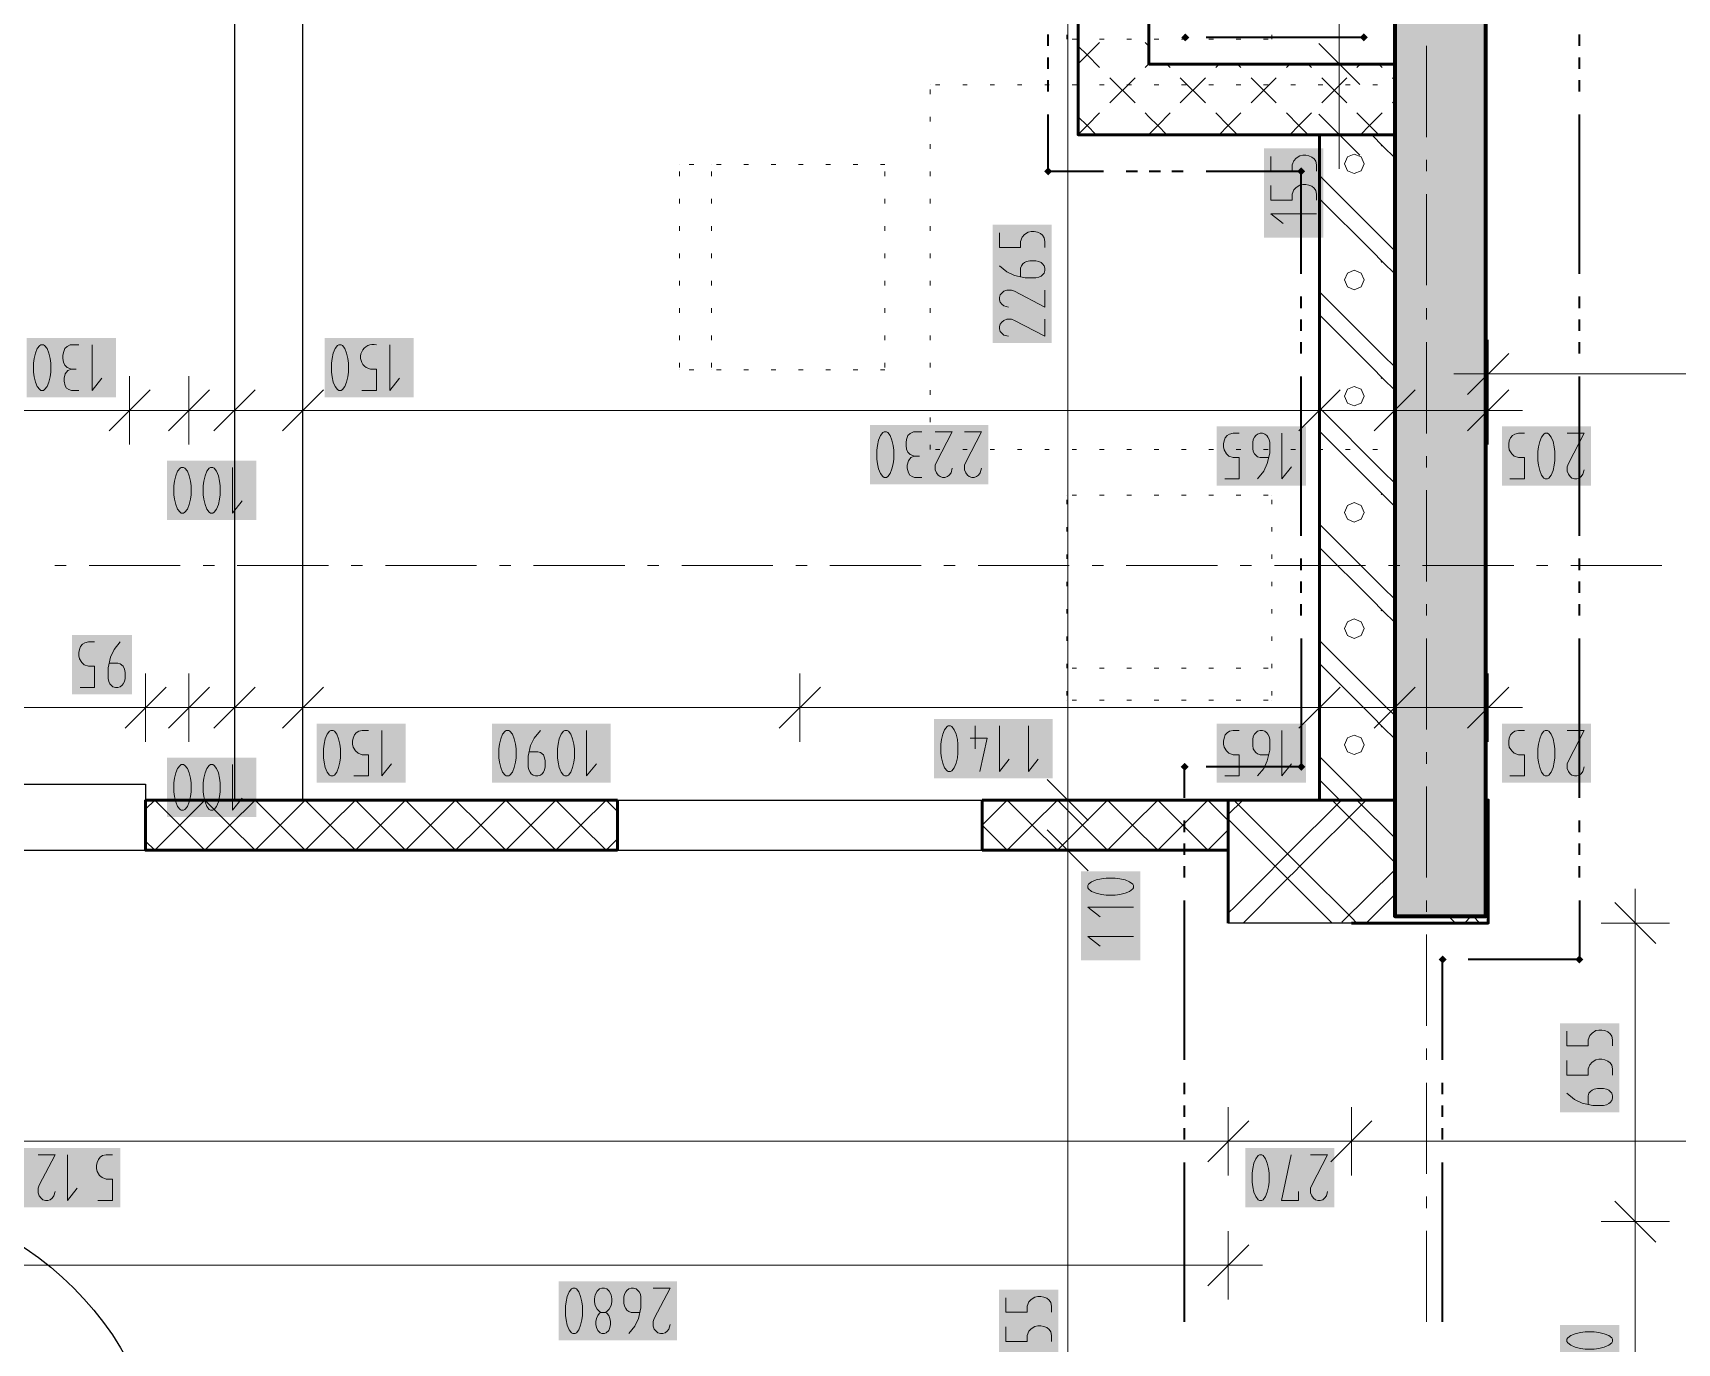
# Model space of a CAD drawing. Header units: millimetres. Extents: x 0 to 594, y 0 to 420.
# Drawn here: x 95.36 to 132.33, y 209.45 to 238.92 of the extents above; entities that cross this region are included whole.
import ezdxf

# ---------------------------------------------------------------- set-up
doc = ezdxf.new("R2010")
doc.units = ezdxf.units.MM
doc.header["$LTSCALE"] = 8
for name, color, linetype in [('PDF_Dvere', 7, 'Continuous'), ('PDF_Instalacni prizdivka do 1m', 7, 'Continuous'), ('PDF_Instalacni prizdivky', 7, 'Continuous'), ('PDF_Koty delkove', 7, 'Continuous'), ('PDF_Kuchyne', 7, 'Continuous'), ('PDF_Nabytek', 7, 'Continuous'), ('PDF_Osy hlavni', 7, 'Continuous'), ('PDF_Pozarni useky', 7, 'Continuous'), ('PDF_Pricky CP', 7, 'Continuous'), ('PDF_Pricky zdene', 7, 'Continuous'), ('PDF_Sanita', 7, 'Continuous'), ('PDF_Steny akusticke', 7, 'Continuous'), ('PDF_Steny obvodove nosne', 7, 'Continuous')]:
    doc.layers.add(name, color=color, linetype=linetype)

msp = doc.modelspace()

# ---------------------------------------------------------------- linework, layer by layer
at = {"layer": 'PDF_Dvere', "lineweight": 25}
msp.add_lwpolyline([(91.243, 205.621), (91.197, 205.621), (91.197, 212.796, -0.414213), (98.372, 205.621), (97.854, 205.621)], format="xyb", dxfattribs=at)
at = {"layer": 'PDF_Instalacni prizdivka do 1m', "lineweight": 25}
msp.add_lwpolyline([(99.893, 244.878), (99.893, 221.662), (101.431, 221.662), (101.431, 244.878)], close=True, dxfattribs=at)
at = {"layer": 'PDF_Instalacni prizdivky', "lineweight": 50}
msp.add_lwpolyline([(125.979, 221.662), (125.979, 236.627), (124.288, 236.627), (124.288, 221.662)], close=True, dxfattribs=at)
at = {"layer": 'PDF_Instalacni prizdivky', "lineweight": 9}
for points in [[(125.723, 236.366), (125.462, 236.627)], [(125.979, 236.11), (125.723, 236.366)], [(125.07, 236.193), (124.915, 236.129), (124.85, 235.974), (124.915, 235.819), (125.07, 235.754), (125.225, 235.819), (125.289, 235.974), (125.225, 236.129), (125.07, 236.193)], [(125.979, 234.019), (125.723, 234.275), (124.288, 235.71)], [(125.462, 234.014), (124.288, 235.187)], [(125.723, 233.752), (125.462, 234.014)], [(125.979, 233.496), (125.723, 233.752)], [(125.979, 231.405), (125.723, 231.661), (124.288, 233.096)], [(125.462, 231.4), (124.288, 232.573)], [(125.723, 231.138), (125.462, 231.4)], [(125.979, 230.882), (125.723, 231.138)], [(125.979, 228.791), (125.723, 229.047), (124.288, 230.482)], [(125.462, 228.786), (124.288, 229.96)], [(125.723, 228.525), (125.462, 228.786)], [(125.979, 228.269), (125.723, 228.525)], [(125.979, 226.178), (125.723, 226.434), (124.288, 227.869)], [(125.462, 226.172), (124.288, 227.346)], [(125.723, 225.911), (125.462, 226.172)], [(125.979, 225.655), (125.723, 225.911)], [(125.979, 223.564), (125.723, 223.82), (124.288, 225.255)], [(125.462, 223.559), (124.288, 224.732)], [(125.723, 223.297), (125.462, 223.559)], [(125.979, 223.041), (125.723, 223.297)], [(125.267, 221.662), (124.288, 222.641)], [(124.744, 221.662), (124.288, 222.119)]]:
    msp.add_lwpolyline(points, dxfattribs=at)
for points in [[(125.07, 233.58), (124.915, 233.515), (124.85, 233.36), (124.915, 233.205), (125.07, 233.141), (125.225, 233.205), (125.289, 233.36), (125.225, 233.515)], [(125.07, 230.966), (124.915, 230.902), (124.85, 230.746), (124.915, 230.591), (125.07, 230.527), (125.225, 230.591), (125.289, 230.746), (125.225, 230.902)], [(125.07, 228.352), (124.915, 228.288), (124.85, 228.133), (124.915, 227.977), (125.07, 227.913), (125.225, 227.977), (125.289, 228.133), (125.225, 228.288)], [(125.07, 225.739), (124.915, 225.674), (124.85, 225.519), (124.915, 225.364), (125.07, 225.299), (125.225, 225.364), (125.289, 225.519), (125.225, 225.674)], [(125.07, 223.125), (124.915, 223.06), (124.85, 222.905), (124.915, 222.75), (125.07, 222.686), (125.225, 222.75), (125.289, 222.905), (125.225, 223.06)]]:
    msp.add_lwpolyline(points, close=True, dxfattribs=at)
at = {"layer": 'PDF_Instalacni prizdivky', "lineweight": 9, "transparency": 33554559}
for points in [[(125.684, 236.361), (125.661, 236.384), (125.707, 236.384), (125.684, 236.407)], [(125.684, 233.747), (125.661, 233.771), (125.707, 233.771), (125.684, 233.794)], [(125.684, 231.134), (125.661, 231.157), (125.707, 231.157), (125.684, 231.18)], [(125.684, 228.52), (125.661, 228.543), (125.707, 228.543), (125.684, 228.566)], [(125.684, 225.906), (125.661, 225.929), (125.707, 225.929), (125.684, 225.952)], [(125.684, 223.293), (125.661, 223.316), (125.707, 223.316), (125.684, 223.339)]]:
    msp.add_solid(points, dxfattribs=at)
at = {"layer": 'PDF_Koty delkove', "lineweight": 18}
for points in [[(124.734, 236.627), (124.734, 238.216), (124.734, 246.416), (124.734, 248.876), (124.734, 254.36), (124.734, 255.948)], [(118.628, 141.969), (118.628, 159.753), (118.628, 161.916), (118.628, 164.553), (118.628, 165.806), (118.628, 168.065), (118.628, 169.31), (118.628, 170.823), (118.628, 173.437), (118.628, 180.15), (118.628, 182.2), (118.628, 182.508), (118.628, 184.353), (118.628, 201.265), (118.628, 203.11), (118.628, 203.418), (118.628, 205.468), (118.628, 205.621), (118.628, 220.535), (118.628, 221.662), (118.628, 244.878)], [(125.195, 237.755), (124.273, 238.677)], [(125.503, 238.216), (124.734, 238.216), (123.965, 238.216)], [(125.195, 236.166), (124.273, 237.089)], [(125.503, 236.627), (124.734, 236.627), (123.965, 236.627)], [(124.734, 236.627), (124.734, 235.859)], [(123.197, 236.139), (123.197, 235.811), (123.674, 235.811), (123.674, 235.948), (123.709, 236.043), (123.76, 236.098), (123.846, 236.152), (123.913, 236.166), (123.982, 236.166), (124.051, 236.152), (124.118, 236.125), (124.169, 236.084), (124.204, 236.03), (124.222, 235.948), (124.222, 235.811)], [(123.197, 235.482), (123.197, 235.154), (123.674, 235.154), (123.674, 235.291), (123.709, 235.386), (123.76, 235.441), (123.846, 235.495), (123.913, 235.509), (123.982, 235.509), (124.051, 235.495), (124.118, 235.468), (124.169, 235.427), (124.204, 235.373), (124.222, 235.291), (124.222, 235.154)], [(124.222, 234.852), (123.197, 234.852), (123.469, 234.634)], [(117.091, 234.421), (117.091, 234.092), (117.568, 234.092), (117.568, 234.229), (117.603, 234.325), (117.654, 234.38), (117.739, 234.434), (117.807, 234.448), (117.876, 234.448), (117.944, 234.434), (118.012, 234.407), (118.063, 234.366), (118.098, 234.312), (118.116, 234.229), (118.116, 234.092)], [(117.568, 233.435), (117.568, 233.627), (117.586, 233.682), (117.619, 233.723), (117.654, 233.75), (117.704, 233.777), (117.773, 233.791), (117.91, 233.791), (117.978, 233.777), (118.029, 233.75), (118.063, 233.723), (118.098, 233.682), (118.116, 233.627), (118.116, 233.572), (118.098, 233.517), (118.063, 233.476), (118.029, 233.449), (117.978, 233.421), (117.91, 233.407), (117.671, 233.407), (117.432, 233.462), (117.261, 233.545), (117.091, 233.682)], [(118.116, 233.134), (118.116, 232.75), (117.432, 233.107), (117.363, 233.134), (117.261, 233.134), (117.193, 233.107), (117.142, 233.066), (117.107, 233.025), (117.091, 232.97), (117.091, 232.915), (117.107, 232.86), (117.142, 232.819), (117.193, 232.778), (117.295, 232.75)], [(118.116, 232.477), (118.116, 232.093), (117.432, 232.45), (117.363, 232.477), (117.261, 232.477), (117.193, 232.45), (117.142, 232.409), (117.107, 232.368), (117.091, 232.313), (117.091, 232.258), (117.107, 232.203), (117.142, 232.162), (117.193, 232.121), (117.295, 232.093)], [(96.39, 231.902), (96.198, 231.902), (96.13, 231.867), (96.075, 231.816), (96.048, 231.731)], [(96.691, 231.902), (96.691, 230.877), (96.91, 231.15)], [(103.387, 231.902), (103.387, 230.877), (103.605, 231.15)], [(128.081, 232.015), (128.081, 231.246), (128.081, 230.477)], [(96.048, 231.731), (96.034, 231.662), (96.034, 231.594), (96.048, 231.509), (96.075, 231.441), (96.13, 231.39), (96.225, 231.355)], [(128.542, 231.707), (127.619, 230.785)], [(96.39, 230.877), (96.225, 230.877), (96.17, 230.894), (96.116, 230.929), (96.088, 230.98), (96.061, 231.081), (96.061, 231.15), (96.088, 231.252), (96.143, 231.321), (96.225, 231.355), (96.335, 231.355)], [(97.536, 231.194), (97.536, 230.425), (97.536, 229.657)], [(98.868, 231.194), (98.868, 230.425), (98.868, 229.657)], [(99.893, 231.194), (99.893, 230.425), (99.893, 229.657)], [(101.431, 231.194), (101.431, 230.425), (101.431, 229.657)], [(124.288, 231.194), (124.288, 230.425), (124.288, 229.657)], [(125.979, 231.194), (125.979, 230.425), (125.979, 229.657)], [(128.081, 231.246), (127.312, 231.246)], [(290.798, 231.246), (281.778, 231.246), (279.164, 231.246), (268.043, 231.246), (260.561, 231.246), (182.866, 231.246), (175.384, 231.246), (167.492, 231.246), (157.447, 231.246), (155.96, 231.246), (128.081, 231.246)], [(128.081, 231.194), (128.081, 230.425), (128.081, 229.657)], [(97.997, 230.887), (97.075, 229.964)], [(99.33, 230.887), (98.407, 229.964)], [(100.355, 230.887), (99.432, 229.964)], [(101.892, 230.887), (100.97, 229.964)], [(124.749, 230.887), (123.827, 229.964)], [(126.441, 230.887), (125.518, 229.964)], [(128.542, 230.887), (127.619, 229.964)], [(101.431, 230.425), (99.893, 230.425), (98.868, 230.425), (97.536, 230.425), (82.059, 230.425), (69.707, 230.425), (67.452, 230.425), (65.966, 230.425)], [(101.431, 230.425), (116.002, 230.425), (123.063, 230.425), (124.288, 230.425), (124.615, 230.425), (125.979, 230.425), (128.081, 230.425), (128.849, 230.425)], [(115.347, 229.946), (115.156, 229.946), (115.088, 229.911), (115.033, 229.86), (115.006, 229.775), (114.992, 229.706), (114.992, 229.637), (115.006, 229.552), (115.033, 229.485), (115.088, 229.433), (115.183, 229.399)], [(115.649, 229.946), (116.032, 229.946), (115.676, 229.262), (115.649, 229.194), (115.649, 229.091), (115.676, 229.023), (115.717, 228.972), (115.758, 228.937), (115.813, 228.921), (115.867, 228.921), (115.922, 228.937), (115.963, 228.972), (116.004, 229.023), (116.032, 229.125)], [(116.306, 229.946), (116.689, 229.946), (116.333, 229.262), (116.306, 229.194), (116.306, 229.091), (116.333, 229.023), (116.374, 228.972), (116.415, 228.937), (116.47, 228.921), (116.524, 228.921), (116.579, 228.937), (116.62, 228.972), (116.662, 229.023), (116.689, 229.125)], [(122.156, 228.888), (122.485, 228.888), (122.485, 229.365), (122.348, 229.365), (122.253, 229.4), (122.197, 229.452), (122.143, 229.537), (122.129, 229.604), (122.129, 229.673), (122.143, 229.742), (122.17, 229.809), (122.211, 229.861), (122.266, 229.895), (122.348, 229.913), (122.485, 229.913)], [(123.142, 229.365), (122.951, 229.365), (122.896, 229.383), (122.855, 229.417), (122.827, 229.452), (122.8, 229.502), (122.786, 229.57), (122.786, 229.707), (122.8, 229.775), (122.827, 229.827), (122.855, 229.861), (122.896, 229.895), (122.951, 229.913)], [(122.951, 229.913), (123.005, 229.913), (123.06, 229.895), (123.101, 229.861), (123.128, 229.827), (123.156, 229.775), (123.17, 229.707), (123.17, 229.468), (123.115, 229.229), (123.033, 229.058), (122.896, 228.888)], [(123.443, 229.913), (123.443, 228.888), (123.662, 229.16)], [(128.569, 228.888), (128.897, 228.888), (128.897, 229.365), (128.76, 229.365), (128.665, 229.4), (128.61, 229.452), (128.556, 229.537), (128.542, 229.604), (128.542, 229.673), (128.556, 229.742), (128.583, 229.809), (128.624, 229.861), (128.678, 229.895), (128.76, 229.913), (128.897, 229.913)], [(129.213, 229.195), (129.24, 229.075), (129.281, 228.973), (129.335, 228.904), (129.363, 228.888), (129.417, 228.888), (129.445, 228.904), (129.499, 228.973), (129.54, 229.075), (129.568, 229.195), (129.582, 229.297), (129.582, 229.502), (129.568, 229.604), (129.54, 229.724), (129.499, 229.827), (129.445, 229.895), (129.417, 229.913), (129.363, 229.913), (129.335, 229.895), (129.281, 229.827), (129.24, 229.724), (129.213, 229.604), (129.199, 229.502)], [(129.856, 229.913), (130.239, 229.913), (129.883, 229.229), (129.856, 229.16), (129.856, 229.058), (129.883, 228.99), (129.924, 228.939), (129.965, 228.904), (130.02, 228.888), (130.074, 228.888), (130.129, 228.904), (130.17, 228.939), (130.211, 228.99), (130.239, 229.092)], [(115.347, 228.921), (115.183, 228.921), (115.128, 228.937), (115.074, 228.972), (115.046, 229.023), (115.019, 229.125), (115.019, 229.194), (115.046, 229.296), (115.101, 229.365), (115.183, 229.399), (115.292, 229.399)], [(129.199, 229.502), (129.199, 229.297), (129.213, 229.195)], [(99.559, 228.836), (99.531, 228.955), (99.49, 229.058), (99.435, 229.127), (99.407, 229.144), (99.353, 229.144), (99.325, 229.127), (99.271, 229.058), (99.23, 228.955), (99.203, 228.836), (99.189, 228.733)], [(99.189, 228.733), (99.189, 228.528), (99.203, 228.427), (99.23, 228.307), (99.271, 228.204), (99.325, 228.135), (99.353, 228.119), (99.407, 228.119), (99.435, 228.135), (99.49, 228.204), (99.531, 228.307), (99.559, 228.427), (99.573, 228.528), (99.573, 228.733), (99.559, 228.836)], [(99.846, 229.144), (99.846, 228.119), (100.065, 228.392)], [(96.42, 224.194), (96.748, 224.194), (96.748, 224.671), (96.611, 224.671), (96.516, 224.706), (96.461, 224.757), (96.407, 224.842), (96.393, 224.91), (96.393, 224.979), (96.407, 225.047), (96.434, 225.115), (96.475, 225.166), (96.529, 225.201), (96.611, 225.219), (96.748, 225.219)], [(97.323, 225.219), (97.186, 225.047), (97.104, 224.876), (97.05, 224.637), (97.05, 224.398), (97.064, 224.33), (97.091, 224.279), (97.118, 224.245), (97.159, 224.21), (97.214, 224.194), (97.268, 224.194), (97.323, 224.21), (97.364, 224.245), (97.392, 224.279), (97.419, 224.33), (97.433, 224.398), (97.433, 224.535), (97.419, 224.603), (97.392, 224.671), (97.323, 224.723), (97.268, 224.74), (97.077, 224.74)], [(97.895, 224.51), (97.895, 223.742), (97.895, 222.973)], [(98.868, 224.51), (98.868, 223.742), (98.868, 222.973)], [(99.893, 224.51), (99.893, 223.742), (99.893, 222.973)], [(101.431, 224.51), (101.431, 223.742), (101.431, 222.973)], [(112.603, 224.51), (112.603, 223.742), (112.603, 222.973)], [(124.288, 224.51), (124.288, 223.742), (124.288, 222.973)], [(125.979, 224.51), (125.979, 223.742), (125.979, 222.973)], [(128.081, 224.51), (128.081, 223.742), (128.081, 222.973)], [(98.356, 224.203), (97.433, 223.28)], [(99.33, 224.203), (98.407, 223.28)], [(100.355, 224.203), (99.432, 223.28)], [(101.892, 224.203), (100.97, 223.28)], [(113.065, 224.203), (112.142, 223.28)], [(124.749, 224.203), (123.827, 223.28)], [(126.441, 224.203), (125.518, 223.28)], [(128.542, 224.203), (127.619, 223.28)], [(128.081, 223.742), (125.979, 223.742), (124.288, 223.742), (123.146, 223.742), (120.436, 223.742), (112.603, 223.742), (101.431, 223.742), (99.893, 223.742), (98.868, 223.742), (97.895, 223.742), (83.545, 223.742), (82.059, 223.742)], [(128.081, 223.742), (128.849, 223.742)], [(115.776, 222.92), (115.776, 222.715), (115.79, 222.613), (115.817, 222.494), (115.859, 222.391), (115.913, 222.322), (115.941, 222.306), (115.995, 222.306), (116.023, 222.322), (116.077, 222.391), (116.118, 222.494), (116.146, 222.613), (116.16, 222.715), (116.16, 222.92), (116.146, 223.022), (116.118, 223.142), (116.077, 223.245), (116.023, 223.314), (115.995, 223.331), (115.941, 223.331), (115.913, 223.314), (115.859, 223.245), (115.817, 223.142)], [(116.543, 223.331), (116.543, 222.818)], [(117.091, 223.331), (117.091, 222.306), (117.309, 222.579)], [(117.748, 223.331), (117.748, 222.306), (117.966, 222.579)], [(102.261, 222.512), (102.275, 222.613), (102.275, 222.818), (102.261, 222.921), (102.234, 223.041), (102.192, 223.143), (102.138, 223.212), (102.11, 223.229), (102.056, 223.229), (102.028, 223.212), (101.974, 223.143), (101.933, 223.041), (101.906, 222.921), (101.892, 222.818)], [(102.576, 222.204), (102.905, 222.204), (102.905, 222.682), (102.767, 222.682), (102.672, 222.717), (102.617, 222.768), (102.563, 222.853), (102.549, 222.921), (102.549, 222.989), (102.563, 223.058), (102.59, 223.126), (102.631, 223.177), (102.685, 223.212), (102.767, 223.229), (102.905, 223.229)], [(103.206, 223.229), (103.206, 222.204), (103.424, 222.477)], [(105.84, 222.818), (105.84, 222.613), (105.854, 222.512), (105.881, 222.392), (105.922, 222.289), (105.976, 222.221), (106.004, 222.204), (106.058, 222.204), (106.086, 222.221), (106.14, 222.289), (106.181, 222.392), (106.209, 222.512), (106.223, 222.613), (106.223, 222.818), (106.209, 222.921), (106.181, 223.041), (106.14, 223.143), (106.086, 223.212), (106.058, 223.229), (106.004, 223.229), (105.976, 223.212), (105.922, 223.143), (105.881, 223.041), (105.854, 222.921), (105.84, 222.818)], [(106.77, 223.229), (106.633, 223.058), (106.551, 222.887), (106.497, 222.648), (106.497, 222.408), (106.511, 222.34), (106.538, 222.289), (106.565, 222.255), (106.606, 222.221), (106.661, 222.204), (106.715, 222.204), (106.77, 222.221), (106.811, 222.255), (106.838, 222.289), (106.866, 222.34), (106.88, 222.408), (106.88, 222.545), (106.866, 222.613), (106.838, 222.682), (106.77, 222.733), (106.715, 222.75), (106.524, 222.75)], [(107.811, 223.229), (107.811, 222.204), (108.029, 222.477)], [(115.817, 223.142), (115.79, 223.022), (115.776, 222.92)], [(116.433, 223.057), (116.817, 223.057), (116.652, 222.306)], [(122.156, 222.204), (122.485, 222.204), (122.485, 222.682), (122.348, 222.682), (122.253, 222.717), (122.197, 222.768), (122.143, 222.853), (122.129, 222.921), (122.129, 222.989), (122.143, 223.058), (122.17, 223.126), (122.211, 223.177), (122.266, 223.212), (122.348, 223.229), (122.485, 223.229)], [(123.142, 222.682), (122.951, 222.682), (122.896, 222.699), (122.855, 222.733), (122.827, 222.768), (122.8, 222.818), (122.786, 222.887), (122.786, 223.023), (122.8, 223.092), (122.827, 223.143), (122.855, 223.177), (122.896, 223.212), (122.951, 223.229), (123.005, 223.229), (123.06, 223.212), (123.101, 223.177)], [(123.101, 223.177), (123.128, 223.143), (123.156, 223.092), (123.17, 223.023), (123.17, 222.784), (123.115, 222.545), (123.033, 222.374), (122.896, 222.204)], [(123.443, 223.229), (123.443, 222.204), (123.662, 222.477)], [(128.569, 222.204), (128.897, 222.204), (128.897, 222.682), (128.76, 222.682), (128.665, 222.717), (128.61, 222.768), (128.556, 222.853), (128.542, 222.921), (128.542, 222.989), (128.556, 223.058), (128.583, 223.126), (128.624, 223.177), (128.678, 223.212), (128.76, 223.229), (128.897, 223.229)], [(129.335, 222.221), (129.363, 222.204), (129.417, 222.204), (129.445, 222.221), (129.499, 222.289), (129.54, 222.392), (129.568, 222.512), (129.582, 222.613), (129.582, 222.818), (129.568, 222.921), (129.54, 223.041), (129.499, 223.143), (129.445, 223.212), (129.417, 223.229), (129.363, 223.229), (129.335, 223.212), (129.281, 223.143), (129.24, 223.041), (129.213, 222.921), (129.199, 222.818)], [(129.856, 223.229), (130.239, 223.229), (129.883, 222.545), (129.856, 222.477), (129.856, 222.374), (129.883, 222.307), (129.924, 222.255), (129.965, 222.221), (130.02, 222.204), (130.074, 222.204), (130.129, 222.221), (130.17, 222.255), (130.211, 222.307), (130.239, 222.408)], [(101.892, 222.818), (101.892, 222.613), (101.906, 222.512), (101.933, 222.392), (101.974, 222.289), (102.028, 222.221), (102.056, 222.204), (102.11, 222.204), (102.138, 222.221), (102.192, 222.289), (102.234, 222.392), (102.261, 222.512)], [(129.199, 222.818), (129.199, 222.613), (129.213, 222.512), (129.24, 222.392), (129.281, 222.289), (129.335, 222.221)], [(98.902, 221.743), (98.916, 221.844), (98.916, 222.049), (98.902, 222.152), (98.874, 222.272), (98.833, 222.374), (98.778, 222.443), (98.75, 222.46), (98.696, 222.46), (98.668, 222.443), (98.614, 222.374), (98.573, 222.272), (98.546, 222.152), (98.532, 222.049)], [(99.846, 222.46), (99.846, 221.435), (100.065, 221.708)], [(98.532, 222.049), (98.532, 221.844), (98.546, 221.743), (98.573, 221.623), (98.614, 221.52), (98.668, 221.452), (98.696, 221.435), (98.75, 221.435), (98.778, 221.452), (98.833, 221.52), (98.874, 221.623), (98.902, 221.743)], [(119.089, 221.201), (118.167, 222.124)], [(118.628, 221.662), (117.859, 221.662)], [(118.628, 221.662), (119.397, 221.662)], [(119.089, 220.074), (118.167, 220.996)], [(119.397, 220.535), (118.628, 220.535), (117.859, 220.535)], [(119.694, 219.908), (119.489, 219.908), (119.388, 219.894), (119.268, 219.867), (119.165, 219.826), (119.096, 219.772), (119.08, 219.744), (119.08, 219.69), (119.096, 219.662), (119.165, 219.608), (119.268, 219.567), (119.388, 219.539), (119.489, 219.525), (119.694, 219.525), (119.796, 219.539), (119.916, 219.567), (120.019, 219.608), (120.088, 219.662), (120.105, 219.69), (120.105, 219.744), (120.088, 219.772), (120.019, 219.826), (119.916, 219.867), (119.796, 219.894), (119.694, 219.908)], [(131.389, 218.895), (131.389, 219.664)], [(120.105, 219.251), (119.08, 219.251), (119.353, 219.033)], [(131.851, 218.434), (130.928, 219.356)], [(132.158, 218.895), (131.389, 218.895), (130.621, 218.895)], [(131.389, 205.519), (131.389, 212.181), (131.389, 218.895)], [(120.105, 218.594), (119.08, 218.594), (119.353, 218.376)], [(129.852, 216.462), (129.852, 216.134), (130.33, 216.134), (130.33, 216.271), (130.364, 216.366), (130.416, 216.421), (130.501, 216.476), (130.568, 216.49), (130.637, 216.49), (130.706, 216.476), (130.773, 216.449), (130.825, 216.407), (130.86, 216.353), (130.877, 216.271), (130.877, 216.134)], [(129.852, 215.805), (129.852, 215.477), (130.33, 215.477), (130.33, 215.614), (130.364, 215.709), (130.416, 215.764), (130.501, 215.819), (130.568, 215.833)], [(130.568, 215.833), (130.637, 215.833), (130.706, 215.819), (130.773, 215.791), (130.825, 215.75), (130.86, 215.696), (130.877, 215.614), (130.877, 215.477)], [(130.33, 214.82), (130.33, 215.011), (130.347, 215.066), (130.381, 215.107), (130.416, 215.134), (130.466, 215.162), (130.535, 215.175), (130.671, 215.175), (130.74, 215.162), (130.791, 215.134), (130.825, 215.107), (130.86, 215.066), (130.877, 215.011), (130.877, 214.957), (130.86, 214.902), (130.825, 214.861), (130.791, 214.834), (130.74, 214.806), (130.671, 214.792), (130.432, 214.792), (130.193, 214.847), (130.022, 214.929), (129.852, 215.066)], [(122.699, 214.451), (121.777, 213.528)], [(122.238, 214.758), (122.238, 213.99), (122.238, 213.221)], [(125.467, 214.451), (124.544, 213.528)], [(125.006, 214.758), (125.006, 213.99), (125.006, 213.221)], [(106.49, 213.99), (81.995, 213.99), (69.759, 213.99), (65.966, 213.99)], [(95.478, 213.682), (95.862, 213.682), (95.505, 212.998), (95.478, 212.93), (95.478, 212.827), (95.505, 212.76), (95.546, 212.708), (95.587, 212.674), (95.642, 212.657), (95.696, 212.657), (95.752, 212.674), (95.793, 212.708), (95.834, 212.76), (95.862, 212.861)], [(96.135, 213.682), (96.135, 212.657), (96.354, 212.93)], [(96.833, 213.579), (96.874, 213.63), (96.928, 213.665), (97.011, 213.682), (97.148, 213.682)], [(158.215, 213.99), (156.063, 213.99), (153.838, 213.99), (147.018, 213.99), (146.479, 213.99), (144.993, 213.99), (140.052, 213.99), (129.979, 213.99), (125.006, 213.99), (122.238, 213.99), (106.49, 213.99)], [(123.814, 212.861), (123.814, 212.657), (123.43, 212.657), (123.648, 213.682)], [(124.087, 213.682), (124.471, 213.682), (124.114, 212.998), (124.087, 212.93), (124.087, 212.827), (124.114, 212.76), (124.155, 212.708), (124.196, 212.674), (124.251, 212.657), (124.306, 212.657), (124.361, 212.674), (124.402, 212.708), (124.443, 212.76), (124.471, 212.861)], [(96.819, 212.657), (97.148, 212.657), (97.148, 213.135), (97.011, 213.135), (96.915, 213.17), (96.86, 213.221), (96.806, 213.306), (96.792, 213.374), (96.792, 213.442), (96.806, 213.511), (96.833, 213.579)], [(131.851, 211.72), (130.928, 212.643)], [(122.238, 211.968), (122.238, 211.199), (122.238, 210.43)], [(132.158, 212.181), (131.389, 212.181), (130.621, 212.181)], [(122.699, 211.66), (121.777, 210.738)], [(122.238, 211.199), (109.916, 211.199), (94.785, 211.199), (75.396, 211.199), (69.759, 211.199)], [(122.238, 211.199), (123.007, 211.199)], [(107.718, 210.071), (107.718, 210.276), (107.704, 210.378), (107.676, 210.498), (107.635, 210.601), (107.58, 210.669), (107.552, 210.687), (107.498, 210.687), (107.47, 210.669), (107.416, 210.601), (107.375, 210.498), (107.348, 210.378), (107.334, 210.276)], [(107.991, 210.378), (108.005, 210.293), (108.045, 210.208), (108.1, 210.157), (108.127, 210.139), (108.237, 210.139), (108.265, 210.157), (108.32, 210.208), (108.361, 210.293), (108.375, 210.378), (108.375, 210.447), (108.361, 210.532), (108.32, 210.618), (108.265, 210.669), (108.21, 210.687), (108.155, 210.687), (108.1, 210.669), (108.045, 210.618), (108.005, 210.532), (107.991, 210.447)], [(107.991, 210.447), (107.991, 210.378)], [(109.004, 210.139), (108.812, 210.139), (108.757, 210.157), (108.716, 210.191), (108.689, 210.225), (108.662, 210.276), (108.648, 210.344), (108.648, 210.481), (108.662, 210.549), (108.689, 210.601), (108.716, 210.634), (108.757, 210.669), (108.812, 210.687), (108.867, 210.687), (108.922, 210.669), (108.963, 210.634), (108.99, 210.601), (109.018, 210.549), (109.032, 210.481), (109.032, 210.242), (108.977, 210.003), (108.894, 209.832), (108.757, 209.662)], [(109.305, 210.687), (109.689, 210.687), (109.332, 210.003), (109.305, 209.934), (109.305, 209.832), (109.332, 209.764), (109.373, 209.713), (109.414, 209.678), (109.469, 209.662), (109.524, 209.662), (109.579, 209.678), (109.62, 209.713), (109.661, 209.764), (109.689, 209.866)], [(117.239, 210.469), (117.239, 210.14), (117.717, 210.14), (117.717, 210.277), (117.752, 210.373), (117.803, 210.428), (117.888, 210.482), (117.956, 210.496), (118.024, 210.496), (118.093, 210.482), (118.161, 210.455), (118.212, 210.414), (118.247, 210.359), (118.264, 210.277), (118.264, 210.14)], [(107.334, 210.276), (107.334, 210.071), (107.348, 209.969), (107.375, 209.849), (107.416, 209.747), (107.47, 209.678), (107.498, 209.662), (107.552, 209.662), (107.58, 209.678), (107.635, 209.747), (107.676, 209.849), (107.704, 209.969), (107.718, 210.071)], [(108.237, 210.139), (108.265, 210.122), (108.306, 210.071), (108.333, 210.003), (108.347, 209.934), (108.347, 209.866), (108.333, 209.798), (108.306, 209.729), (108.251, 209.678), (108.21, 209.662), (108.155, 209.662), (108.114, 209.678), (108.059, 209.729), (108.032, 209.798), (108.018, 209.866), (108.018, 209.934), (108.032, 210.003), (108.059, 210.071), (108.1, 210.122), (108.127, 210.139)], [(117.239, 209.812), (117.239, 209.483), (117.717, 209.483), (117.717, 209.62), (117.752, 209.716), (117.803, 209.771), (117.888, 209.825), (117.956, 209.839), (118.024, 209.839), (118.093, 209.825), (118.161, 209.798), (118.212, 209.757), (118.247, 209.702), (118.264, 209.62), (118.264, 209.483)], [(130.04, 209.658), (129.937, 209.617), (129.868, 209.563), (129.852, 209.535), (129.852, 209.481), (129.868, 209.453), (129.937, 209.398), (130.04, 209.357), (130.159, 209.329), (130.261, 209.315), (130.466, 209.315), (130.568, 209.329), (130.688, 209.357), (130.791, 209.398), (130.86, 209.453), (130.877, 209.481), (130.877, 209.535), (130.86, 209.563), (130.791, 209.617), (130.688, 209.658), (130.568, 209.685), (130.466, 209.699)], [(130.466, 209.699), (130.261, 209.699), (130.159, 209.685), (130.04, 209.658)]]:
    msp.add_lwpolyline(points, dxfattribs=at)
for points in [[(95.377, 231.491), (95.377, 231.286), (95.391, 231.185), (95.418, 231.065), (95.459, 230.962), (95.513, 230.894), (95.541, 230.877), (95.596, 230.877), (95.623, 230.894), (95.678, 230.962), (95.719, 231.065), (95.747, 231.185), (95.761, 231.286), (95.761, 231.491), (95.747, 231.594), (95.719, 231.714), (95.678, 231.816), (95.623, 231.885), (95.596, 231.902), (95.541, 231.902), (95.513, 231.885), (95.459, 231.816), (95.418, 231.714), (95.391, 231.594)], [(102.073, 231.491), (102.073, 231.286), (102.086, 231.185), (102.114, 231.065), (102.155, 230.962), (102.209, 230.894), (102.237, 230.877), (102.291, 230.877), (102.319, 230.894), (102.373, 230.962), (102.414, 231.065), (102.442, 231.185), (102.456, 231.286), (102.456, 231.491), (102.442, 231.594), (102.414, 231.714), (102.373, 231.816), (102.319, 231.885), (102.291, 231.902), (102.237, 231.902), (102.209, 231.885), (102.155, 231.816), (102.114, 231.714), (102.086, 231.594)], [(114.335, 229.535), (114.335, 229.33), (114.349, 229.228), (114.376, 229.109), (114.417, 229.006), (114.471, 228.937), (114.499, 228.921), (114.553, 228.921), (114.581, 228.937), (114.635, 229.006), (114.676, 229.109), (114.704, 229.228), (114.718, 229.33), (114.718, 229.535), (114.704, 229.637), (114.676, 229.757), (114.635, 229.86), (114.581, 229.929), (114.553, 229.946), (114.499, 229.946), (114.471, 229.929), (114.417, 229.86), (114.376, 229.757), (114.349, 229.637)], [(98.532, 228.733), (98.532, 228.528), (98.546, 228.427), (98.573, 228.307), (98.614, 228.204), (98.668, 228.135), (98.696, 228.119), (98.75, 228.119), (98.778, 228.135), (98.833, 228.204), (98.874, 228.307), (98.902, 228.427), (98.916, 228.528), (98.916, 228.733), (98.902, 228.836), (98.874, 228.955), (98.833, 229.058), (98.778, 229.127), (98.75, 229.144), (98.696, 229.144), (98.668, 229.127), (98.614, 229.058), (98.573, 228.955), (98.546, 228.836)], [(107.154, 222.818), (107.154, 222.613), (107.168, 222.512), (107.195, 222.392), (107.236, 222.289), (107.29, 222.221), (107.318, 222.204), (107.372, 222.204), (107.4, 222.221), (107.454, 222.289), (107.495, 222.392), (107.523, 222.512), (107.537, 222.613), (107.537, 222.818), (107.523, 222.921), (107.495, 223.041), (107.454, 223.143), (107.4, 223.212), (107.372, 223.229), (107.318, 223.229), (107.29, 223.212), (107.236, 223.143), (107.195, 223.041), (107.168, 222.921)], [(99.189, 222.049), (99.189, 221.844), (99.203, 221.743), (99.23, 221.623), (99.271, 221.52), (99.325, 221.452), (99.353, 221.435), (99.407, 221.435), (99.435, 221.452), (99.49, 221.52), (99.531, 221.623), (99.559, 221.743), (99.573, 221.844), (99.573, 222.049), (99.559, 222.152), (99.531, 222.272), (99.49, 222.374), (99.435, 222.443), (99.407, 222.46), (99.353, 222.46), (99.325, 222.443), (99.271, 222.374), (99.23, 222.272), (99.203, 222.152)], [(122.773, 213.271), (122.773, 213.066), (122.787, 212.965), (122.814, 212.845), (122.855, 212.742), (122.909, 212.674), (122.937, 212.657), (122.991, 212.657), (123.019, 212.674), (123.074, 212.742), (123.115, 212.845), (123.143, 212.965), (123.157, 213.066), (123.157, 213.271), (123.143, 213.374), (123.115, 213.494), (123.074, 213.596), (123.019, 213.665), (122.991, 213.682), (122.937, 213.682), (122.909, 213.665), (122.855, 213.596), (122.814, 213.494), (122.787, 213.374)]]:
    msp.add_lwpolyline(points, close=True, dxfattribs=at)
msp.add_lwpolyline([(102.757, 230.877), (103.085, 230.877), (103.085, 231.355), (102.948, 231.355), (102.853, 231.39, -0.84385), (103.085, 231.902)], format="xyb", dxfattribs=at)
at = {"layer": 'PDF_Koty delkove', "color": 7, "lineweight": 18, "true_color": 0xffffff, "transparency": 33554559}
for points in [[(124.375, 234.315), (124.375, 236.32), (123.043, 234.315), (123.043, 236.32)], [(118.269, 231.94), (118.269, 234.601), (116.937, 231.94), (116.937, 234.601)], [(97.228, 232.056), (95.224, 232.056), (97.228, 230.724), (95.224, 230.724)], [(103.924, 232.056), (101.919, 232.056), (103.924, 230.724), (101.919, 230.724)], [(116.843, 230.1), (114.181, 230.1), (116.843, 228.767), (114.181, 228.767)], [(123.981, 230.067), (121.976, 230.067), (123.981, 228.734), (121.976, 228.734)], [(130.393, 230.067), (128.388, 230.067), (130.393, 228.734), (128.388, 228.734)], [(100.383, 229.298), (98.379, 229.298), (100.383, 227.965), (98.379, 227.965)], [(97.587, 225.372), (96.239, 225.372), (97.587, 224.04), (96.239, 224.04)], [(103.743, 223.383), (101.738, 223.383), (103.743, 222.05), (101.738, 222.05)], [(108.348, 223.383), (105.686, 223.383), (108.348, 222.05), (105.686, 222.05)], [(118.285, 223.485), (115.623, 223.485), (118.285, 222.152), (115.623, 222.152)], [(123.981, 223.383), (121.976, 223.383), (123.981, 222.05), (121.976, 222.05)], [(130.393, 223.383), (128.388, 223.383), (130.393, 222.05), (128.388, 222.05)], [(100.383, 222.614), (98.379, 222.614), (100.383, 221.282), (98.379, 221.282)], [(120.259, 218.057), (120.259, 220.062), (118.926, 218.057), (118.926, 220.062)], [(131.031, 214.638), (131.031, 216.643), (129.698, 214.638), (129.698, 216.643)], [(97.329, 213.836), (94.667, 213.836), (97.329, 212.503), (94.667, 212.503)], [(124.624, 213.836), (122.62, 213.836), (124.624, 212.503), (122.62, 212.503)], [(109.842, 210.84), (107.181, 210.84), (109.842, 209.508), (107.181, 209.508)], [(118.418, 207.987), (118.418, 210.649), (117.085, 207.987), (117.085, 210.649)], [(131.031, 207.848), (131.031, 209.852), (129.698, 207.848), (129.698, 209.852)]]:
    msp.add_solid(points, dxfattribs=at)
at = {"layer": 'PDF_Kuchyne'}
msp.add_line((125.006, 218.895), (122.237, 218.895), dxfattribs=at)
at = {"layer": 'PDF_Nabytek'}
for p, q in [((83.524, 222.021), (97.895, 222.021)), ((97.895, 222.021), (97.895, 221.662)), ((108.503, 221.662), (116.703, 221.662)), ((83.545, 220.535), (97.895, 220.535)), ((108.503, 220.535), (116.703, 220.535))]:
    msp.add_line(p, q, dxfattribs=at)
at = {"layer": 'PDF_Nabytek', "lineweight": 13}
for points in [[(118.608, 238.774), (118.608, 238.874)], [(123.22, 238.774), (123.22, 238.874)], [(118.608, 238.774), (118.608, 238.774)], [(118.608, 238.774), (118.608, 238.774)], [(118.828, 238.774), (118.725, 238.774)], [(119.443, 238.774), (119.34, 238.774)], [(120.058, 238.774), (119.955, 238.774)], [(120.673, 238.774), (120.57, 238.774)], [(121.288, 238.774), (121.185, 238.774)], [(121.903, 238.774), (121.8, 238.774)], [(122.518, 238.774), (122.415, 238.774)], [(123.133, 238.774), (123.03, 238.774)], [(123.22, 238.774), (123.22, 238.774)], [(123.22, 238.774), (123.22, 238.774)], [(115.537, 237.749), (115.537, 237.749)], [(115.537, 237.749), (115.537, 237.749)], [(115.753, 237.749), (115.651, 237.749)], [(116.368, 237.749), (116.266, 237.749)], [(116.983, 237.749), (116.88, 237.749)], [(117.598, 237.749), (117.495, 237.749)], [(118.213, 237.749), (118.11, 237.749)], [(118.828, 237.749), (118.725, 237.749)], [(119.443, 237.749), (119.34, 237.749)], [(120.058, 237.749), (119.955, 237.749)], [(120.673, 237.749), (120.57, 237.749)], [(121.288, 237.749), (121.185, 237.749)], [(121.903, 237.749), (121.8, 237.749)], [(122.518, 237.749), (122.415, 237.749)], [(123.133, 237.749), (123.03, 237.749)], [(123.748, 237.749), (123.645, 237.749)], [(124.363, 237.749), (124.26, 237.749)], [(124.978, 237.749), (124.875, 237.749)], [(125.593, 237.749), (125.49, 237.749)], [(115.537, 237.542), (115.537, 237.644)], [(115.537, 236.927), (115.537, 237.029)], [(115.537, 236.312), (115.537, 236.414)], [(109.9, 235.955), (109.9, 235.955)], [(109.9, 235.955), (109.9, 235.955)], [(110.218, 235.955), (110.116, 235.955)], [(110.617, 235.955), (110.617, 235.955)], [(110.833, 235.955), (110.731, 235.955)], [(111.448, 235.955), (111.346, 235.955)], [(112.063, 235.955), (111.961, 235.955)], [(112.678, 235.955), (112.576, 235.955)], [(113.293, 235.955), (113.191, 235.955)], [(113.908, 235.955), (113.806, 235.955)], [(114.512, 235.955), (114.421, 235.955)], [(114.512, 235.955), (114.512, 235.955)], [(109.9, 235.697), (109.9, 235.799)], [(110.617, 235.697), (110.617, 235.799)], [(114.512, 235.697), (114.512, 235.799)], [(115.537, 235.697), (115.537, 235.799)], [(109.9, 235.082), (109.9, 235.184)], [(110.617, 235.082), (110.617, 235.184)], [(114.512, 235.082), (114.512, 235.184)], [(115.537, 235.082), (115.537, 235.184)], [(109.9, 234.467), (109.9, 234.569)], [(110.617, 234.467), (110.617, 234.569)], [(114.512, 234.467), (114.512, 234.569)], [(115.537, 234.467), (115.537, 234.569)], [(109.9, 233.852), (109.9, 233.954)], [(110.617, 233.852), (110.617, 233.954)], [(114.512, 233.852), (114.512, 233.954)], [(115.537, 233.852), (115.537, 233.954)], [(109.9, 233.237), (109.9, 233.339)], [(110.617, 233.237), (110.617, 233.339)], [(114.512, 233.237), (114.512, 233.339)], [(115.537, 233.237), (115.537, 233.339)], [(109.9, 232.622), (109.9, 232.724)], [(110.617, 232.622), (110.617, 232.724)], [(114.512, 232.622), (114.512, 232.724)], [(115.537, 232.622), (115.537, 232.724)], [(109.9, 232.007), (109.9, 232.109)], [(110.617, 232.007), (110.617, 232.109)], [(114.512, 232.007), (114.512, 232.109)], [(115.537, 232.007), (115.537, 232.109)], [(109.9, 231.392), (109.9, 231.494)], [(110.617, 231.392), (110.617, 231.494)], [(114.512, 231.392), (114.512, 231.494)], [(115.537, 231.392), (115.537, 231.494)], [(109.9, 231.343), (109.9, 231.343)], [(109.9, 231.343), (109.9, 231.343)], [(110.218, 231.343), (110.116, 231.343)], [(110.617, 231.343), (110.617, 231.343)], [(110.833, 231.343), (110.731, 231.343)], [(111.448, 231.343), (111.346, 231.343)], [(112.063, 231.343), (111.961, 231.343)], [(112.678, 231.343), (112.576, 231.343)], [(113.293, 231.343), (113.191, 231.343)], [(113.908, 231.343), (113.806, 231.343)], [(114.512, 231.343), (114.421, 231.343)], [(114.512, 231.343), (114.512, 231.343)], [(114.512, 231.343), (114.512, 231.343)], [(115.537, 230.777), (115.537, 230.879)], [(115.537, 230.162), (115.537, 230.264)], [(115.537, 229.549), (115.537, 229.649)], [(115.537, 229.549), (115.537, 229.549)], [(115.753, 229.549), (115.651, 229.549)], [(116.368, 229.549), (116.266, 229.549)], [(116.983, 229.549), (116.88, 229.549)], [(117.598, 229.549), (117.495, 229.549)], [(118.213, 229.549), (118.11, 229.549)], [(118.828, 229.549), (118.725, 229.549)], [(119.443, 229.549), (119.34, 229.549)], [(120.058, 229.549), (119.955, 229.549)], [(120.673, 229.549), (120.57, 229.549)], [(121.288, 229.549), (121.185, 229.549)], [(121.903, 229.549), (121.8, 229.549)], [(122.518, 229.549), (122.415, 229.549)], [(123.133, 229.549), (123.03, 229.549)], [(123.748, 229.549), (123.645, 229.549)], [(124.363, 229.549), (124.26, 229.549)], [(124.978, 229.549), (124.875, 229.549)], [(125.593, 229.549), (125.49, 229.549)], [(118.608, 228.524), (118.608, 228.524)], [(118.608, 228.524), (118.608, 228.524)], [(118.828, 228.524), (118.725, 228.524)], [(119.443, 228.524), (119.34, 228.524)], [(120.058, 228.524), (119.955, 228.524)], [(120.673, 228.524), (120.57, 228.524)], [(121.288, 228.524), (121.185, 228.524)], [(121.903, 228.524), (121.8, 228.524)], [(122.518, 228.524), (122.415, 228.524)], [(123.133, 228.524), (123.03, 228.524)], [(123.22, 228.524), (123.22, 228.524)], [(123.22, 228.524), (123.22, 228.524)], [(118.608, 228.317), (118.608, 228.419)], [(123.22, 228.317), (123.22, 228.419)], [(118.608, 227.702), (118.608, 227.804)], [(123.22, 227.702), (123.22, 227.804)], [(118.608, 227.087), (118.608, 227.189)], [(123.22, 227.087), (123.22, 227.189)], [(118.608, 226.472), (118.608, 226.574)], [(123.22, 226.472), (123.22, 226.574)], [(118.608, 225.857), (118.608, 225.959)], [(123.22, 225.857), (123.22, 225.959)], [(118.608, 225.242), (118.608, 225.344)], [(123.22, 225.242), (123.22, 225.344)], [(118.608, 224.627), (118.608, 224.729)], [(118.608, 224.629), (118.608, 224.629)], [(118.828, 224.629), (118.725, 224.629)], [(119.443, 224.629), (119.34, 224.629)], [(120.058, 224.629), (119.955, 224.629)], [(120.673, 224.629), (120.57, 224.629)], [(121.288, 224.629), (121.185, 224.629)], [(121.903, 224.629), (121.8, 224.629)], [(122.518, 224.629), (122.415, 224.629)], [(123.133, 224.629), (123.03, 224.629)], [(123.22, 224.627), (123.22, 224.729)], [(123.22, 224.629), (123.22, 224.629)], [(118.608, 224.012), (118.608, 224.114)], [(123.22, 224.012), (123.22, 224.114)], [(118.608, 223.912), (118.608, 223.912)], [(118.608, 223.912), (118.608, 223.912)], [(118.828, 223.912), (118.725, 223.912)], [(119.443, 223.912), (119.34, 223.912)], [(120.058, 223.912), (119.955, 223.912)], [(120.673, 223.912), (120.57, 223.912)], [(121.288, 223.912), (121.185, 223.912)], [(121.903, 223.912), (121.8, 223.912)], [(122.518, 223.912), (122.415, 223.912)], [(123.133, 223.912), (123.03, 223.912)], [(123.22, 223.912), (123.22, 223.912)], [(123.22, 223.912), (123.22, 223.912)]]:
    msp.add_lwpolyline(points, dxfattribs=at)
at = {"layer": 'PDF_Osy hlavni', "lineweight": 18}
for points in [[(126.697, 236.574), (126.697, 238.624)], [(126.697, 235.805), (126.697, 236.061)], [(126.697, 233.242), (126.697, 235.292)], [(126.697, 232.474), (126.697, 232.73)], [(126.697, 229.911), (126.697, 231.961)], [(126.697, 229.142), (126.697, 229.399)], [(126.697, 226.58), (126.697, 228.63)], [(96.112, 226.941), (95.856, 226.941)], [(98.674, 226.941), (96.624, 226.941)], [(99.443, 226.941), (99.187, 226.941)], [(102.006, 226.941), (99.956, 226.941)], [(102.774, 226.941), (102.518, 226.941)], [(105.337, 226.941), (103.287, 226.941)], [(106.106, 226.941), (105.849, 226.941)], [(108.668, 226.941), (106.618, 226.941)], [(109.437, 226.941), (109.181, 226.941)], [(111.999, 226.941), (109.949, 226.941)], [(112.768, 226.941), (112.512, 226.941)], [(115.33, 226.941), (113.28, 226.941)], [(116.099, 226.941), (115.843, 226.941)], [(118.662, 226.941), (116.612, 226.941)], [(119.43, 226.941), (119.174, 226.941)], [(121.993, 226.941), (119.943, 226.941)], [(122.762, 226.941), (122.505, 226.941)], [(125.324, 226.941), (123.274, 226.941)], [(126.093, 226.941), (125.837, 226.941)], [(128.655, 226.941), (126.605, 226.941)], [(129.424, 226.941), (129.168, 226.941)], [(131.987, 226.941), (129.937, 226.941)], [(126.697, 225.811), (126.697, 226.068)], [(126.697, 223.249), (126.697, 225.299)], [(126.697, 222.48), (126.697, 222.736)], [(126.697, 219.918), (126.697, 221.968)], [(126.697, 219.149), (126.697, 219.405)], [(126.697, 216.586), (126.697, 218.636)], [(126.697, 215.818), (126.697, 216.074)], [(126.697, 213.255), (126.697, 215.305)], [(126.697, 212.486), (126.697, 212.743)], [(126.697, 209.924), (126.697, 211.974)]]:
    msp.add_lwpolyline(points, dxfattribs=at)
at = {"layer": 'PDF_Pozarni useky', "lineweight": 35}
for points in [[(118.188, 238.624), (118.188, 238.88)], [(121.27, 238.816), (121.27, 238.88)], [(125.284, 238.816), (125.284, 238.88)], [(130.131, 238.624), (130.131, 238.88)], [(125.284, 238.816), (121.737, 238.816)], [(118.188, 238.111), (118.188, 238.367)], [(130.131, 238.111), (130.131, 238.367)], [(118.188, 237.599), (118.188, 237.855)], [(130.131, 237.599), (130.131, 237.855)], [(119.43, 235.804), (118.188, 235.804), (118.188, 237.086)], [(130.131, 233.499), (130.131, 237.086)], [(120.199, 235.804), (119.943, 235.804)], [(120.712, 235.804), (120.455, 235.804)], [(121.224, 235.804), (120.968, 235.804)], [(123.878, 233.499), (123.878, 235.804), (121.737, 235.804)], [(123.878, 232.73), (123.878, 232.986)], [(130.131, 232.73), (130.131, 232.986)], [(123.878, 232.217), (123.878, 232.474)], [(130.131, 232.217), (130.131, 232.474)], [(123.878, 231.705), (123.878, 231.961)], [(130.131, 231.705), (130.131, 231.961)], [(123.878, 227.605), (123.878, 231.192)], [(130.131, 227.605), (130.131, 231.192)], [(123.878, 226.836), (123.878, 227.092)], [(130.131, 226.836), (130.131, 227.092)], [(123.878, 226.324), (123.878, 226.58)], [(130.131, 226.324), (130.131, 226.58)], [(123.878, 225.811), (123.878, 226.068)], [(130.131, 225.811), (130.131, 226.068)], [(123.878, 225.299), (123.878, 222.411), (121.737, 222.411)], [(130.131, 221.711), (130.131, 225.299)], [(121.254, 221.711), (121.254, 222.411)], [(121.254, 220.943), (121.254, 221.199)], [(130.131, 220.943), (130.131, 221.199)], [(121.254, 220.43), (121.254, 220.686)], [(130.131, 220.43), (130.131, 220.686)], [(121.254, 219.918), (121.254, 220.174)], [(130.131, 219.918), (130.131, 220.174)], [(121.254, 215.818), (121.254, 219.405)], [(130.131, 219.405), (130.131, 218.075), (127.63, 218.075)], [(127.118, 218.075), (127.056, 218.075)], [(127.056, 215.818), (127.056, 218.075)], [(121.254, 215.049), (121.254, 215.305)], [(127.056, 215.049), (127.056, 215.305)], [(121.254, 214.536), (121.254, 214.793)], [(127.056, 214.536), (127.056, 214.793)], [(121.254, 214.024), (121.254, 214.28)], [(127.056, 214.024), (127.056, 214.28)], [(121.254, 209.924), (121.254, 213.511)], [(127.056, 209.924), (127.056, 213.511)]]:
    msp.add_lwpolyline(points, dxfattribs=at)
at = {"layer": 'PDF_Pozarni useky', "lineweight": 35, "transparency": 33554559}
for points in [[(121.36, 238.816), (121.27, 238.727), (121.27, 238.906), (121.181, 238.816)], [(121.27, 238.727), (121.181, 238.816), (121.36, 238.816), (121.27, 238.906)], [(125.374, 238.816), (125.284, 238.727), (125.284, 238.906), (125.194, 238.816)], [(125.284, 238.727), (125.194, 238.816), (125.374, 238.816), (125.284, 238.906)], [(118.278, 235.804), (118.188, 235.715), (118.188, 235.894), (118.098, 235.804)], [(118.188, 235.715), (118.098, 235.804), (118.278, 235.804), (118.188, 235.894)], [(123.878, 235.715), (123.789, 235.804), (123.968, 235.804), (123.878, 235.894)], [(123.968, 235.804), (123.878, 235.715), (123.878, 235.894), (123.789, 235.804)], [(121.254, 222.321), (121.165, 222.411), (121.344, 222.411), (121.254, 222.5)], [(121.344, 222.411), (121.254, 222.321), (121.254, 222.5), (121.165, 222.411)], [(123.968, 222.411), (123.878, 222.321), (123.878, 222.5), (123.789, 222.411)], [(123.878, 222.321), (123.789, 222.411), (123.968, 222.411), (123.878, 222.5)], [(127.145, 218.075), (127.056, 217.985), (127.056, 218.165), (126.966, 218.075)], [(127.056, 217.985), (126.966, 218.075), (127.145, 218.075), (127.056, 218.165)], [(130.22, 218.075), (130.131, 217.985), (130.131, 218.165), (130.041, 218.075)], [(130.131, 217.985), (130.041, 218.075), (130.22, 218.075), (130.131, 218.165)]]:
    msp.add_solid(points, dxfattribs=at)
at = {"layer": 'PDF_Pricky CP', "lineweight": 50}
for points in [[(120.45, 238.216), (120.45, 246.416), (118.861, 246.416), (118.861, 236.627), (120.45, 236.627)], [(120.45, 236.627), (124.288, 236.627), (125.979, 236.627), (125.979, 238.216), (120.45, 238.216)]]:
    msp.add_lwpolyline(points, dxfattribs=at)
at = {"layer": 'PDF_Pricky CP', "lineweight": 9}
for points in [[(118.861, 238.221), (119.061, 238.421), (119.345, 238.705)], [(119.345, 238.137), (119.061, 238.421), (118.861, 238.621)], [(120.45, 238.621), (120.365, 238.705)], [(120.45, 238.221), (120.365, 238.137)], [(120.934, 238.137), (120.854, 238.216)], [(122.033, 238.216), (121.954, 238.137)], [(122.523, 238.137), (122.443, 238.216)], [(123.622, 238.216), (123.543, 238.137)], [(124.111, 238.137), (124.032, 238.216)], [(125.211, 238.216), (125.131, 238.137)], [(125.7, 238.137), (125.621, 238.216)], [(120.14, 237.342), (119.571, 237.911)], [(120.14, 237.911), (119.571, 237.342)], [(121.728, 237.342), (121.159, 237.911)], [(121.728, 237.911), (121.159, 237.342)], [(123.317, 237.342), (122.748, 237.911)], [(123.317, 237.911), (122.748, 237.342)], [(124.906, 237.342), (124.337, 237.911)], [(124.906, 237.911), (124.337, 237.342)], [(125.979, 237.857), (125.926, 237.911)], [(125.979, 237.396), (125.926, 237.342)], [(119.061, 236.832), (118.861, 237.032)], [(119.266, 236.627), (119.061, 236.832), (119.345, 237.117)], [(120.45, 237.032), (120.365, 237.117)], [(120.45, 236.632), (120.65, 236.832), (120.934, 237.117)], [(120.854, 236.627), (120.65, 236.832), (120.45, 237.032)], [(122.443, 236.627), (122.238, 236.832), (121.954, 237.117)], [(122.033, 236.627), (122.238, 236.832), (122.523, 237.117)], [(124.032, 236.627), (123.827, 236.832), (123.543, 237.117)], [(123.622, 236.627), (123.827, 236.832), (124.111, 237.117)], [(125.621, 236.627), (125.416, 236.832), (125.131, 237.117)], [(125.211, 236.627), (125.416, 236.832), (125.7, 237.117)], [(119.061, 236.832), (118.861, 236.632)], [(120.45, 236.632), (120.444, 236.627)]]:
    msp.add_lwpolyline(points, dxfattribs=at)
at = {"layer": 'PDF_Pricky zdene', "lineweight": 9}
for points in [[(107.683, 221.099), (107.12, 221.662), (106.556, 221.099), (105.992, 220.535), (105.428, 221.099), (104.865, 221.662), (104.301, 221.099), (103.737, 220.535), (103.173, 221.099), (102.61, 221.662), (102.046, 221.099), (101.482, 220.535), (100.918, 221.099), (100.355, 221.662), (99.791, 221.099), (99.227, 220.535), (98.663, 221.099), (98.1, 221.662), (97.895, 221.457)], [(108.503, 221.406), (108.247, 221.662), (107.683, 221.099), (107.12, 220.535), (106.556, 221.099), (105.992, 221.662), (105.428, 221.099), (104.865, 220.535), (104.301, 221.099), (103.737, 221.662), (103.173, 221.099), (102.61, 220.535), (102.046, 221.099), (101.482, 221.662), (100.918, 221.099), (100.355, 220.535), (99.791, 221.099), (99.227, 221.662), (98.663, 221.099), (98.1, 220.535), (97.895, 220.74)], [(117.267, 221.662), (116.703, 221.099)], [(118.395, 220.535), (117.831, 221.099), (117.267, 221.662)], [(118.395, 221.662), (117.831, 221.099), (117.267, 220.535)], [(119.522, 220.535), (118.958, 221.099), (118.395, 221.662)], [(119.522, 221.662), (118.958, 221.099), (118.395, 220.535)], [(120.65, 220.535), (120.086, 221.099), (119.522, 221.662)], [(120.65, 221.662), (120.086, 221.099), (119.522, 220.535)], [(121.777, 220.535), (121.213, 221.099), (120.65, 221.662)], [(121.777, 221.662), (121.213, 221.099), (120.65, 220.535)], [(122.238, 221.201), (121.777, 221.662)], [(108.247, 220.535), (107.683, 221.099)], [(117.267, 220.535), (116.703, 221.099)], [(108.503, 220.791), (108.247, 220.535)], [(122.238, 220.996), (121.777, 220.535)]]:
    msp.add_lwpolyline(points, dxfattribs=at)
at = {"layer": 'PDF_Pricky zdene', "lineweight": 50}
for points in [[(98.868, 221.662), (98.868, 221.662), (97.895, 221.662), (97.895, 221.662)], [(97.895, 221.662), (97.895, 220.535), (106.197, 220.535), (108.503, 220.535)], [(108.503, 221.662), (106.197, 221.662), (98.868, 221.662)], [(108.503, 221.662), (108.503, 220.535)], [(116.703, 220.535), (116.703, 221.662)], [(116.703, 220.535), (119.009, 220.535), (122.238, 220.535), (122.238, 221.662), (119.009, 221.662), (116.703, 221.662)]]:
    msp.add_lwpolyline(points, dxfattribs=at)
at = {"layer": 'PDF_Sanita', "lineweight": 13}
for points in [[(101.431, 221.662), (101.431, 221.662)], [(101.431, 221.662), (101.431, 221.662)], [(101.647, 221.662), (101.544, 221.662)], [(102.262, 221.662), (102.159, 221.662)], [(102.877, 221.662), (102.774, 221.662)], [(103.492, 221.662), (103.389, 221.662)], [(104.107, 221.662), (104.004, 221.662)], [(104.722, 221.662), (104.619, 221.662)], [(105.337, 221.662), (105.234, 221.662)], [(105.952, 221.662), (105.849, 221.662)], [(106.567, 221.662), (106.464, 221.662)], [(107.182, 221.662), (107.079, 221.662)], [(107.581, 221.662), (107.581, 221.662)], [(107.581, 221.662), (107.581, 221.662)]]:
    msp.add_lwpolyline(points, dxfattribs=at)
at = {"layer": 'PDF_Steny akusticke', "lineweight": 9}
for points in [[(122.238, 221.334), (122.566, 221.662)], [(125.334, 221.662), (123.847, 220.176), (123.571, 220.453), (122.361, 221.662)], [(123.294, 220.176), (123.571, 220.453), (124.78, 221.662)], [(125.979, 220.258), (124.575, 221.662)], [(125.979, 220.812), (125.129, 221.662)], [(128.029, 221.591), (128.081, 221.642)], [(128.081, 221.478), (128.029, 221.529)], [(123.294, 220.176), (122.238, 221.232)], [(128.081, 220.924), (128.029, 220.976)], [(122.238, 219.12), (122.39, 219.272), (123.191, 220.074)], [(122.574, 218.896), (122.574, 218.896), (123.571, 219.899), (123.745, 220.074)], [(123.396, 220.074), (123.294, 220.176), (123.191, 220.074)], [(124.571, 218.892), (123.571, 219.899), (123.396, 220.074)], [(123.745, 220.074), (123.847, 220.176)], [(123.95, 220.074), (123.847, 220.176)], [(125.006, 219.018), (123.95, 220.074)], [(124.792, 218.914), (125.979, 220.094)], [(125.334, 218.895), (125.979, 219.541)], [(128.029, 219.377), (128.081, 219.428)], [(125.129, 218.895), (125.006, 219.018)], [(127.343, 218.895), (127.189, 219.049)], [(127.548, 218.895), (127.701, 219.049)], [(127.896, 218.895), (127.742, 219.049)]]:
    msp.add_lwpolyline(points, dxfattribs=at)
at = {"layer": 'PDF_Steny akusticke', "lineweight": 50}
msp.add_lwpolyline([(125.006, 218.895), (128.081, 218.895), (128.081, 221.662), (128.029, 221.662), (128.029, 219.049), (125.979, 219.049), (125.979, 221.662), (124.288, 221.662), (122.238, 221.662), (122.238, 220.535), (122.238, 218.897)], dxfattribs=at)
at = {"layer": 'PDF_Steny obvodove nosne', "lineweight": 70}
msp.add_lwpolyline([(125.979, 248.876), (125.979, 246.416), (125.979, 238.216), (125.979, 236.627), (125.979, 221.662), (125.979, 219.049), (128.029, 219.049), (128.029, 221.662), (128.029, 246.262), (128.029, 248.876)], dxfattribs=at)
at = {"layer": 'PDF_Steny obvodove nosne', "color": 9, "lineweight": 9, "true_color": 0xc0c0c0, "transparency": 33554559}
msp.add_solid([(125.979, 248.876), (125.979, 219.049), (128.029, 248.876), (128.029, 219.049)], dxfattribs=at)

doc.saveas('drawing.dxf')
